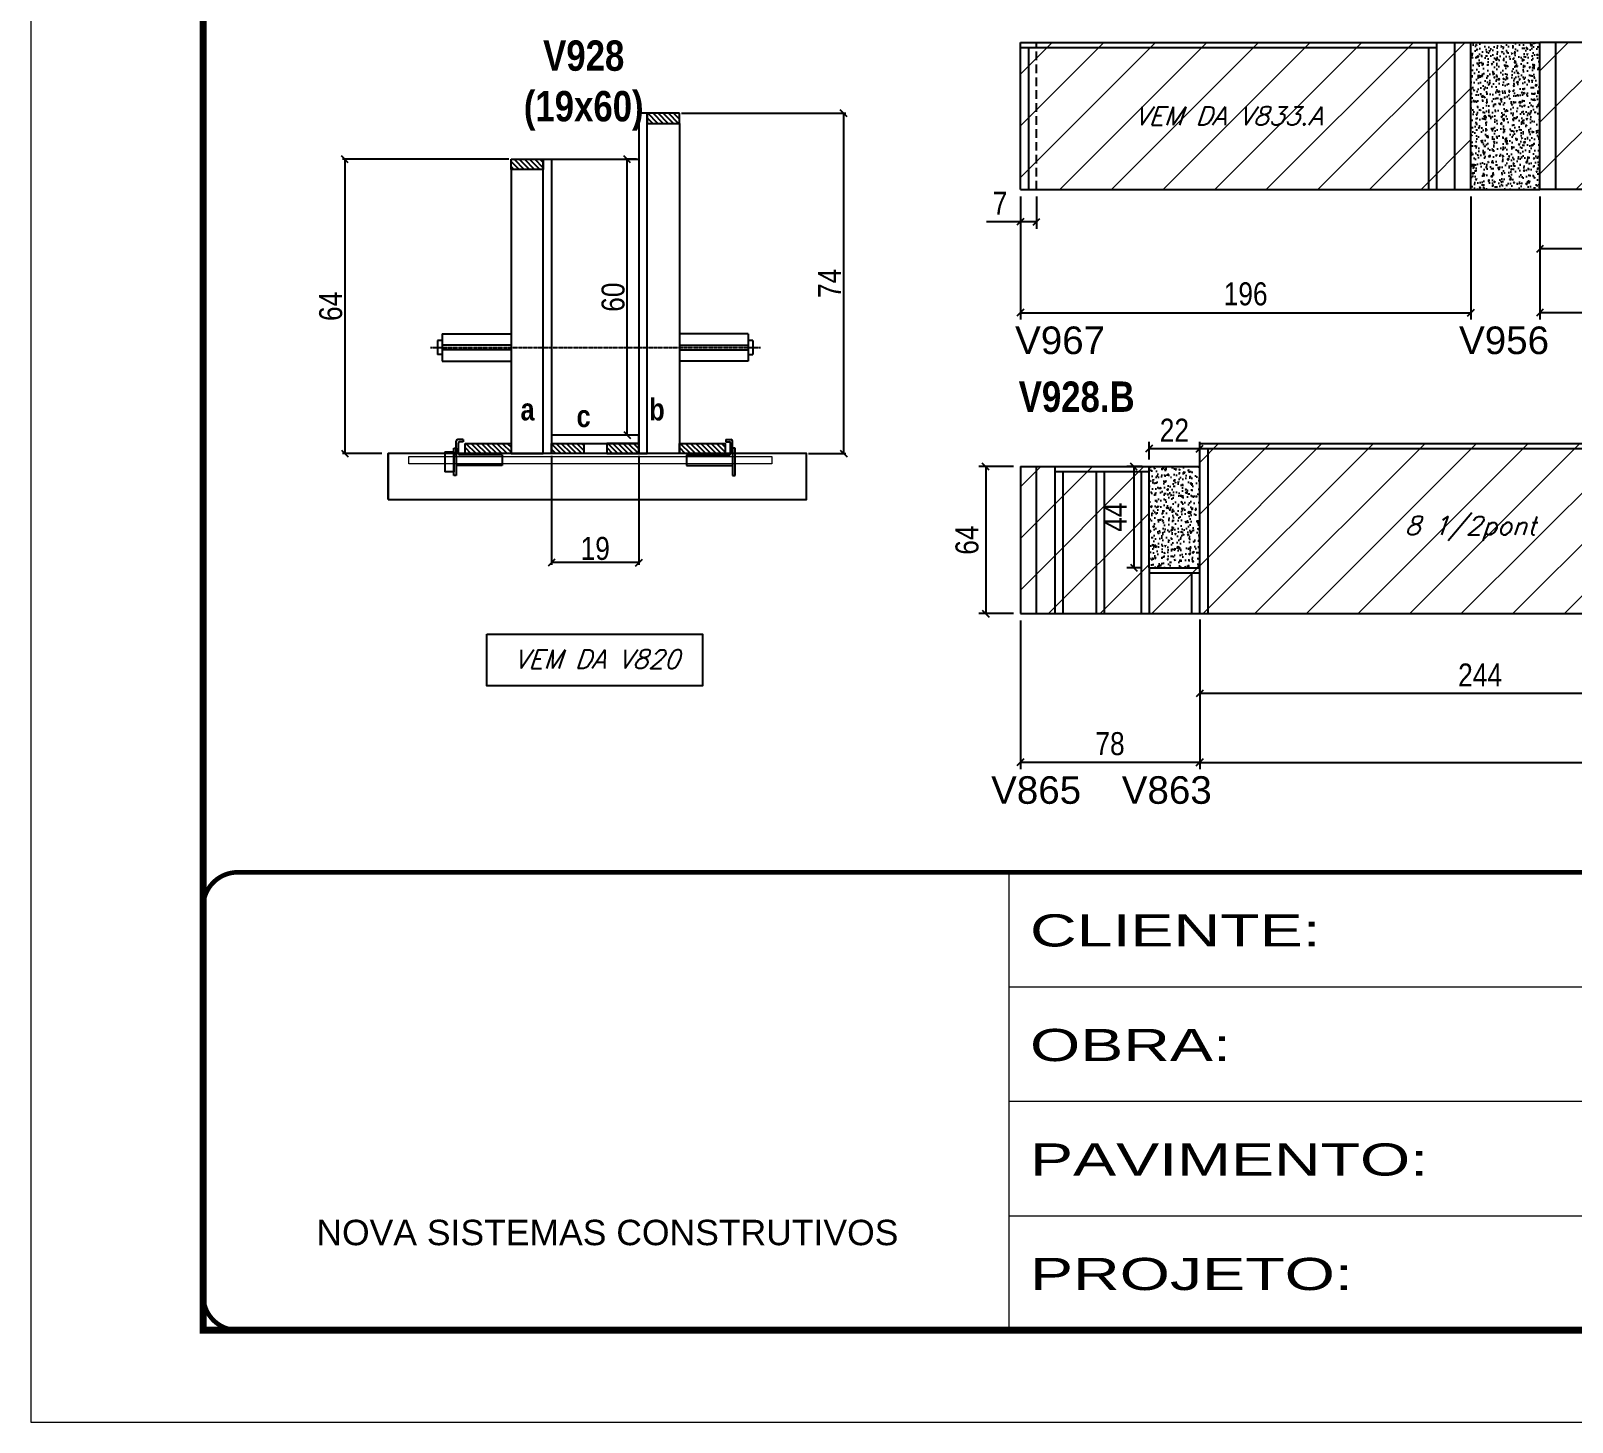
# Model space of a CAD drawing. Extents: x 3309 to 9563, y -2522 to 14608.
# Drawn here: x 6493 to 7163, y 8964 to 9569 of the extents above; entities that cross this region are included whole.
import ezdxf

# ---------------------------------------------------------------- set-up
doc = ezdxf.new("R2010")
doc.units = 0
for name, pattern in [('CONTINUO', [0]), ('DASHED', [0.75, 0.5, -0.25]), ('HIDDEN', [0.375, 0.25, -0.125])]:
    doc.linetypes.add(name, pattern=pattern)
for name, color, linetype in [('5', 5, 'Continuous'), ('barrote', 251, 'Continuous'), ('COTA', 241, 'Continuous'), ('detalhes', 4, 'Continuous'), ('NOMENCLATURA', 7, 'Continuous'), ('Painéis', 200, 'Continuous'), ('presilha', 1, 'Continuous'), ('SARR_2.2x10', 60, 'Continuous'), ('SARR_2.2x7', 40, 'Continuous'), ('SARR_3.5x7', 81, 'Continuous'), ('TENSOR', 3, 'Continuous'), ('texto', 7, 'Continuous')]:
    doc.layers.add(name, color=color, linetype=linetype)
for name, color, linetype, lineweight in [('CONCRETO', 251, 'Continuous', 25), ('Folhas', 255, 'Continuous', 9), ('Hachura', 251, 'Continuous', 9), ('SARRAFO DE PRESSAO', 251, 'DASHED', 9), ('SCO-___-LAJ', 2, 'Continuous', 0)]:
    doc.layers.add(name, color=color, linetype=linetype, lineweight=lineweight)
doc.styles.add('ARIAL', font='arial.ttf')
doc.styles.add('COTA TECNICA', font='techl___.ttf', dxfattribs={"height": 10})
doc.styles.add('COTA TECNICA 2X', font='techl___.ttf', dxfattribs={"height": 10})
doc.styles.add('Romans', font='romans.shx')
doc.styles.get("Standard").update_dxf_attribs({"font": 'arial.ttf'})
doc.styles.add('TECNICA', font='techb___.ttf', dxfattribs={"height": 10})
doc.styles.add('Tecnologia', font='')
doc.styles.get('Tecnologia').set_extended_font_data('Forgotten Futurist')
doc.dimstyles.new('PAINEL', dxfattribs={"dimtxt": 10, "dimasz": 3, "dimexe": 3, "dimexo": 3, "dimgap": 3, "dimtad": 1, "dimdec": 1, "dimzin": 12, "dimdsep": 46, "dimtxsty": 'COTA TECNICA', "dimblk1": 'OBLIQUE', "dimblk2": 'OBLIQUE', "dimsah": 1, "dimcen": 0.9, "dimclrd": 4, "dimclre": 4, "dimclrt": 240, "dimadec": 1, "dimazin": 3, "dimtfac": 1, "dimtdec": 1, "dimtmove": 0, "dimatfit": 3, "dimfxl": 1, "dimtolj": 1, "dimtzin": 12, "dimarcsym": 0})
doc.dimstyles.new('SECAO', dxfattribs={"dimscale": 0.333333, "dimtxt": 5, "dimasz": 9, "dimexe": 3, "dimexo": 3, "dimgap": 3, "dimtad": 1, "dimdec": 1, "dimlfac": 0.5, "dimzin": 12, "dimdsep": 46, "dimtxsty": 'COTA TECNICA 2X', "dimblk1": 'OBLIQUE', "dimblk2": 'OBLIQUE', "dimsah": 1, "dimcen": 0.9, "dimclrd": 4, "dimclre": 4, "dimclrt": 240, "dimadec": 1, "dimazin": 3, "dimtfac": 1, "dimtdec": 1, "dimtmove": 0, "dimatfit": 3, "dimfxl": 1, "dimtolj": 1, "dimtzin": 12, "dimarcsym": 0})
pattern_1 = [(135, (39954.9267, -114127.1395), (-1.122532015, -1.122532015), [])]

# ---------------------------------------------------------------- blocks, each defined once
blk = doc.blocks.new('9999999999')
at = {"color": 30, "linetype": 'CONTINUO'}
for p, q in [((98564.56, 34230.21), (98564.56, 34429.45)), ((98564.56, 34379.64), (99583.98, 34379.64)), ((98564.56, 34329.83), (99487.98, 34329.83)), ((98564.56, 34280.02), (99487.98, 34280.02))]:
    blk.add_line(p, q, dxfattribs=at)
at = {"color": 30, "linetype": 'CONTINUO', "const_width": 2}
blk.add_lwpolyline([(99583.98, 34230.21), (99583.98, 34414.45, 0.414214), (99568.98, 34429.45), (98228.98, 34429.45, 0.414214), (98213.98, 34414.45), (98213.98, 34245.21, 0.414214), (98228.98, 34230.21), (99583.98, 34230.21)], format="xyb", dxfattribs=at)
at = {"layer": 'Folhas'}
blk.add_lwpolyline([(98138.98, 34190.21), (99623.98, 34190.21), (99623.98, 35240.21), (98138.98, 35240.21)], close=True, dxfattribs=at)
at = {"layer": 'Folhas', "color": 30, "const_width": 3}
blk.add_lwpolyline([(98213.98, 34230.21), (99583.98, 34230.21), (99583.98, 35200.21), (98213.98, 35200.21)], close=True, dxfattribs=at)
at = {"color": 7, "linetype": 'Continuous', "ltscale": 5, "style": 'ARIAL'}
blk.add_text('NOVA SISTEMAS CONSTRUTIVOS', height=11.0592, dxfattribs=at).set_placement((98263.19, 34267.21))
at = {"layer": 'Folhas', "color": 7, "style": 'Tecnologia', "width": 1.5}
for s, p in [('CLIENTE:', (98573.65, 34397.17)), ('OBRA:', (98573.65, 34347.31)), ('PAVIMENTO:', (98573.65, 34297.5)), ('PROJETO:', (98573.65, 34247.69))]:
    blk.add_text(s, height=14, dxfattribs=at).set_placement(p)
blk = doc.blocks.new('_Oblique')
at = {"color": 0, "linetype": 'ByBlock', "lineweight": -2}
blk.add_line((-0.5, -0.5), (0.5, 0.5), dxfattribs=at)
blk = doc.blocks.new('*D1837')
at = {"layer": 'COTA', "color": 4, "lineweight": -2, "transparency": 16777216}
for p, q in [((6719.39, 9384.03), (6719.39, 9336.56)), ((6757.39, 9384.03), (6757.39, 9336.56)), ((6757.39, 9337.56), (6719.39, 9337.56))]:
    blk.add_line(p, q, dxfattribs=at)
at = {"layer": 'Defpoints', "color": 0, "transparency": 16777216}
for p in [(6719.39, 9385.03), (6757.39, 9385.03), (6719.39, 9337.56)]:
    blk.add_point(p, dxfattribs=at)
at = {"layer": 'COTA', "color": 4, "lineweight": -2, "transparency": 16777216, "xscale": 3, "yscale": 3, "zscale": 3, "rotation": 180}
blk.add_blockref('_Oblique', (6719.39, 9337.56), dxfattribs=at)
at = {"layer": 'COTA', "color": 4, "lineweight": -2, "transparency": 16777216, "xscale": 3, "yscale": 3, "zscale": 3}
blk.add_blockref('_Oblique', (6757.39, 9337.56), dxfattribs=at)
at = {"layer": 'COTA', "color": 240, "transparency": 16777216, "insert": (6738.39, 9343.65), "char_height": 10, "attachment_point": 5, "style": 'COTA TECNICA 2X'}
blk.add_mtext('\\A1;19', dxfattribs=at)
blk = doc.blocks.new('PRESILHA METÁLICA 1')
at = {"layer": 'presilha'}
for p, q in [((12, 21), (8.6, 21)), ((12, 21), (12, 19.5)), ((0, 13), (6, 13)), ((0, 13), (0, 0)), ((6, 15.5), (7.5, 15.5)), ((6, -2.5), (6, 15.5)), ((6, 13), (6, 0)), ((7.5, 10.6), (7.5, 19.9)), ((7.5, 15.5), (7.5, -2.5)), ((9, 11.6), (9, 18.9)), ((12, 19.5), (9.6, 19.5)), ((37.5, 11), (9.6, 11)), ((37.5, 11), (37.5, 4.1)), ((6, 0), (0, 0)), ((37.5, 4.1), (7.5, 4.1)), ((7.5, -2.5), (6, -2.5))]:
    blk.add_line(p, q, dxfattribs=at)
for centre, radius, start, end in [((8.6, 19.9), 1.14, 90, 180), ((9.6, 18.9), 0.57, 90, 180), ((9.6, 11.6), 0.57, 180, 270)]:
    blk.add_arc(centre, radius, start, end, dxfattribs=at)
blk = doc.blocks.new('PRESILHA METÁLICA 2')
at = {"layer": 'presilha'}
for p, q in [((-5.2, 23.5), (-5.2, 22)), ((-5.2, 23.5), (-1.9, 23.5)), ((-5.2, 22), (-2.8, 22)), ((-2.2, 14.1), (-2.2, 21.4)), ((-0.8, 14.6), (-0.8, 22.4)), ((-30.8, 13.5), (-30.8, 6.6)), ((-30.8, 13.5), (-2.8, 13.5)), ((0.8, 18), (-0.8, 18)), ((-0.8, 18), (-0.8, 0)), ((0.8, 0), (0.8, 18)), ((-30.8, 6.6), (-0.8, 6.6)), ((-0.8, 0), (0.8, 0))]:
    blk.add_line(p, q, dxfattribs=at)
for centre, radius, start, end in [((-2.8, 21.4), 0.57, 0, 90), ((-1.9, 22.4), 1.14, 0, 90), ((-2.8, 14.1), 0.57, 270, 0)]:
    blk.add_arc(centre, radius, start, end, dxfattribs=at)
blk = doc.blocks.new('*D1838')
at = {"layer": 'COTA', "color": 4, "lineweight": -2, "transparency": 16777216}
for p, q in [((6775.99, 9533.03), (6847.44, 9533.03)), ((6846.44, 9533.03), (6846.44, 9385.03)), ((6831.2, 9385.03), (6847.44, 9385.03))]:
    blk.add_line(p, q, dxfattribs=at)
at = {"layer": 'Defpoints', "color": 0, "transparency": 16777216}
for p in [(6774.99, 9533.03), (6830.2, 9385.03), (6846.44, 9385.03)]:
    blk.add_point(p, dxfattribs=at)
at = {"layer": 'COTA', "color": 4, "lineweight": -2, "transparency": 16777216, "xscale": 3, "yscale": 3, "zscale": 3}
for p, rotation in [((6846.44, 9533.03), 90), ((6846.44, 9385.03), 270)]:
    blk.add_blockref('_Oblique', p, dxfattribs=dict(at, rotation=rotation))
at = {"layer": 'COTA', "color": 240, "transparency": 16777216, "insert": (6840.36, 9459.03), "char_height": 10, "attachment_point": 5, "rotation": 90, "style": 'COTA TECNICA 2X'}
blk.add_mtext('\\A1;74', dxfattribs=at)
blk = doc.blocks.new('*D1839')
at = {"layer": 'COTA', "color": 4, "lineweight": -2, "transparency": 16777216}
for p, q in [((6700.79, 9513.03), (6628.47, 9513.03)), ((6629.47, 9513.03), (6629.47, 9385.03)), ((6645.57, 9385.03), (6628.47, 9385.03))]:
    blk.add_line(p, q, dxfattribs=at)
at = {"layer": 'Defpoints', "color": 0, "transparency": 16777216}
for p in [(6701.79, 9513.03), (6629.47, 9385.03), (6646.57, 9385.03)]:
    blk.add_point(p, dxfattribs=at)
at = {"layer": 'COTA', "color": 4, "lineweight": -2, "transparency": 16777216, "xscale": 3, "yscale": 3, "zscale": 3}
for p, rotation in [((6629.47, 9513.03), 90), ((6629.47, 9385.03), 270)]:
    blk.add_blockref('_Oblique', p, dxfattribs=dict(at, rotation=rotation))
at = {"layer": 'COTA', "color": 240, "transparency": 16777216, "insert": (6623.37, 9449.03), "char_height": 10, "attachment_point": 5, "rotation": 90, "style": 'COTA TECNICA 2X'}
blk.add_mtext('\\A1;64', dxfattribs=at)
blk = doc.blocks.new('*D1840')
at = {"layer": 'COTA', "color": 4, "lineweight": -2, "transparency": 16777216}
for p, q in [((6756.39, 9513.03), (6751.31, 9513.03)), ((6752.31, 9393.03), (6752.31, 9513.03)), ((6756.39, 9393.03), (6751.31, 9393.03))]:
    blk.add_line(p, q, dxfattribs=at)
at = {"layer": 'Defpoints', "color": 0, "transparency": 16777216}
for p in [(6752.31, 9513.03), (6757.39, 9513.03), (6757.39, 9393.03)]:
    blk.add_point(p, dxfattribs=at)
at = {"layer": 'COTA', "color": 4, "lineweight": -2, "transparency": 16777216, "xscale": 3, "yscale": 3, "zscale": 3}
for p, rotation in [((6752.31, 9513.03), 90), ((6752.31, 9393.03), 270)]:
    blk.add_blockref('_Oblique', p, dxfattribs=dict(at, rotation=rotation))
at = {"layer": 'COTA', "color": 240, "transparency": 16777216, "insert": (6746.21, 9453.03), "char_height": 10, "attachment_point": 5, "rotation": 90, "style": 'COTA TECNICA 2X'}
blk.add_mtext('\\A1;60', dxfattribs=at)
blk = doc.blocks.new('*D1841')
at = {"layer": 'COTA', "color": 4, "linetype": 'ByBlock', "lineweight": -2, "transparency": 16777216}
for p, q in [((6923.34, 9496.9), (6923.34, 9443.28)), ((7119.34, 9496.9), (7119.34, 9443.28)), ((6923.34, 9446.28), (7119.34, 9446.28))]:
    blk.add_line(p, q, dxfattribs=at)
at = {"layer": 'Defpoints', "color": 0, "linetype": 'ByBlock', "transparency": 16777216}
for p in [(6923.34, 9499.9), (7119.34, 9499.9), (7119.34, 9446.28)]:
    blk.add_point(p, dxfattribs=at)
at = {"layer": 'COTA', "color": 4, "linetype": 'ByBlock', "lineweight": -2, "transparency": 16777216, "xscale": 3, "yscale": 3, "zscale": 3, "rotation": 180}
blk.add_blockref('_Oblique', (6923.34, 9446.28), dxfattribs=at)
at = {"layer": 'COTA', "color": 4, "linetype": 'ByBlock', "lineweight": -2, "transparency": 16777216, "xscale": 3, "yscale": 3, "zscale": 3}
blk.add_blockref('_Oblique', (7119.34, 9446.28), dxfattribs=at)
at = {"layer": 'COTA', "color": 240, "linetype": 'ByBlock', "transparency": 16777216, "insert": (7021.34, 9454.41), "char_height": 10, "attachment_point": 5, "style": 'COTA TECNICA'}
blk.add_mtext('\\A1;196', dxfattribs=at)
blk = doc.blocks.new('*D1842')
at = {"layer": 'COTA', "color": 4, "linetype": 'ByBlock', "lineweight": -2, "transparency": 16777216}
for p, q in [((7149.34, 9496.9), (7149.34, 9470.99)), ((7393.34, 9496.9), (7393.34, 9470.99)), ((7393.34, 9473.99), (7149.34, 9473.99))]:
    blk.add_line(p, q, dxfattribs=at)
at = {"layer": 'Defpoints', "color": 0, "linetype": 'ByBlock', "transparency": 16777216}
for p in [(7149.34, 9499.9), (7393.34, 9499.9), (7149.34, 9473.99)]:
    blk.add_point(p, dxfattribs=at)
at = {"layer": 'COTA', "color": 4, "linetype": 'ByBlock', "lineweight": -2, "transparency": 16777216, "xscale": 3, "yscale": 3, "zscale": 3, "rotation": 180}
blk.add_blockref('_Oblique', (7149.34, 9473.99), dxfattribs=at)
at = {"layer": 'COTA', "color": 4, "linetype": 'ByBlock', "lineweight": -2, "transparency": 16777216, "xscale": 3, "yscale": 3, "zscale": 3}
blk.add_blockref('_Oblique', (7393.34, 9473.99), dxfattribs=at)
at = {"layer": 'COTA', "color": 240, "linetype": 'ByBlock', "transparency": 16777216, "insert": (7271.34, 9482.06), "char_height": 10, "attachment_point": 5, "style": 'COTA TECNICA'}
blk.add_mtext('\\A1;244', dxfattribs=at)
blk = doc.blocks.new('*D1844')
at = {"layer": 'COTA', "color": 4, "linetype": 'ByBlock', "lineweight": -2, "transparency": 16777216}
for p, q in [((7149.34, 9496.9), (7149.34, 9443.28)), ((7799.84, 9496.9), (7799.84, 9443.28)), ((7799.84, 9446.28), (7149.34, 9446.28))]:
    blk.add_line(p, q, dxfattribs=at)
at = {"layer": 'Defpoints', "color": 0, "linetype": 'ByBlock', "transparency": 16777216}
for p in [(7149.34, 9499.9), (7799.84, 9499.9), (7149.34, 9446.28)]:
    blk.add_point(p, dxfattribs=at)
at = {"layer": 'COTA', "color": 4, "linetype": 'ByBlock', "lineweight": -2, "transparency": 16777216, "xscale": 3, "yscale": 3, "zscale": 3, "rotation": 180}
blk.add_blockref('_Oblique', (7149.34, 9446.28), dxfattribs=at)
at = {"layer": 'COTA', "color": 4, "linetype": 'ByBlock', "lineweight": -2, "transparency": 16777216, "xscale": 3, "yscale": 3, "zscale": 3}
blk.add_blockref('_Oblique', (7799.84, 9446.28), dxfattribs=at)
at = {"layer": 'COTA', "color": 240, "linetype": 'ByBlock', "transparency": 16777216, "insert": (7474.59, 9454.39), "char_height": 10, "attachment_point": 5, "style": 'COTA TECNICA'}
blk.add_mtext('\\A1;650.5', dxfattribs=at)
blk = doc.blocks.new('*D1846')
at = {"layer": 'COTA', "color": 4, "lineweight": -2, "transparency": 16777216}
for p, q in [((6923.34, 9496.9), (6923.34, 9482.79)), ((6930.34, 9496.9), (6930.34, 9482.79)), ((6923.34, 9485.79), (6908.61, 9485.79)), ((6930.34, 9485.79), (6923.34, 9485.79))]:
    blk.add_line(p, q, dxfattribs=at)
at = {"layer": 'Defpoints', "color": 0, "transparency": 16777216}
for p in [(6923.34, 9499.9), (6930.34, 9499.9), (6923.34, 9485.79)]:
    blk.add_point(p, dxfattribs=at)
at = {"layer": 'COTA', "color": 4, "lineweight": -2, "transparency": 16777216, "xscale": 3, "yscale": 3, "zscale": 3, "rotation": 180}
blk.add_blockref('_Oblique', (6923.34, 9485.79), dxfattribs=at)
at = {"layer": 'COTA', "color": 4, "lineweight": -2, "transparency": 16777216, "xscale": 3, "yscale": 3, "zscale": 3}
blk.add_blockref('_Oblique', (6930.34, 9485.79), dxfattribs=at)
at = {"layer": 'COTA', "color": 240, "transparency": 16777216, "insert": (6914.47, 9493.86), "char_height": 10, "attachment_point": 5, "style": 'COTA TECNICA'}
blk.add_mtext('\\A1;7', dxfattribs=at)
blk = doc.blocks.new('*D1854')
at = {"layer": 'COTA', "color": 4, "lineweight": -2, "transparency": 16777216}
for p, q in [((7001.34, 9312.33), (7001.34, 9277.58)), ((7245.34, 9312.33), (7245.34, 9277.58)), ((7245.34, 9280.58), (7001.34, 9280.58))]:
    blk.add_line(p, q, dxfattribs=at)
at = {"layer": 'Defpoints', "color": 0, "transparency": 16777216}
for p in [(7001.34, 9315.33), (7245.34, 9315.33), (7001.34, 9280.58)]:
    blk.add_point(p, dxfattribs=at)
at = {"layer": 'COTA', "color": 4, "lineweight": -2, "transparency": 16777216, "xscale": 3, "yscale": 3, "zscale": 3, "rotation": 180}
blk.add_blockref('_Oblique', (7001.34, 9280.58), dxfattribs=at)
at = {"layer": 'COTA', "color": 4, "lineweight": -2, "transparency": 16777216, "xscale": 3, "yscale": 3, "zscale": 3}
blk.add_blockref('_Oblique', (7245.34, 9280.58), dxfattribs=at)
at = {"layer": 'COTA', "color": 240, "transparency": 16777216, "insert": (7123.34, 9288.65), "char_height": 10, "attachment_point": 5, "style": 'COTA TECNICA'}
blk.add_mtext('\\A1;244', dxfattribs=at)
blk = doc.blocks.new('*D1848')
at = {"layer": 'COTA', "color": 4, "lineweight": -2, "transparency": 16777216}
for p, q in [((6923.34, 9312.33), (6923.34, 9247.61)), ((7001.34, 9312.33), (7001.34, 9247.61)), ((7001.34, 9250.61), (6923.34, 9250.61))]:
    blk.add_line(p, q, dxfattribs=at)
at = {"layer": 'Defpoints', "color": 0, "transparency": 16777216}
for p in [(6923.34, 9315.33), (7001.34, 9315.33), (6923.34, 9250.61)]:
    blk.add_point(p, dxfattribs=at)
at = {"layer": 'COTA', "color": 4, "lineweight": -2, "transparency": 16777216, "xscale": 3, "yscale": 3, "zscale": 3, "rotation": 180}
blk.add_blockref('_Oblique', (6923.34, 9250.61), dxfattribs=at)
at = {"layer": 'COTA', "color": 4, "lineweight": -2, "transparency": 16777216, "xscale": 3, "yscale": 3, "zscale": 3}
blk.add_blockref('_Oblique', (7001.34, 9250.61), dxfattribs=at)
at = {"layer": 'COTA', "color": 240, "transparency": 16777216, "insert": (6962.34, 9258.71), "char_height": 10, "attachment_point": 5, "style": 'COTA TECNICA'}
blk.add_mtext('\\A1;78', dxfattribs=at)
blk = doc.blocks.new('*D1851')
at = {"layer": 'COTA', "color": 4, "lineweight": -2, "transparency": 16777216}
for p, q in [((6979.34, 9382.33), (6979.34, 9390.16)), ((7001.34, 9382.33), (7001.34, 9390.16)), ((6979.34, 9387.16), (7001.34, 9387.16))]:
    blk.add_line(p, q, dxfattribs=at)
at = {"layer": 'Defpoints', "color": 0, "transparency": 16777216}
for p in [(7001.34, 9387.16), (6979.34, 9379.33), (7001.34, 9379.33)]:
    blk.add_point(p, dxfattribs=at)
at = {"layer": 'COTA', "color": 4, "lineweight": -2, "transparency": 16777216, "xscale": 3, "yscale": 3, "zscale": 3, "rotation": 180}
blk.add_blockref('_Oblique', (6979.34, 9387.16), dxfattribs=at)
at = {"layer": 'COTA', "color": 4, "lineweight": -2, "transparency": 16777216, "xscale": 3, "yscale": 3, "zscale": 3}
blk.add_blockref('_Oblique', (7001.34, 9387.16), dxfattribs=at)
at = {"layer": 'COTA', "color": 240, "transparency": 16777216, "insert": (6990.34, 9395.16), "char_height": 10, "attachment_point": 5, "style": 'COTA TECNICA'}
blk.add_mtext('\\A1;22', dxfattribs=at)
blk = doc.blocks.new('*D1852')
at = {"layer": 'COTA', "color": 4, "lineweight": -2, "transparency": 16777216}
for p, q in [((6976.34, 9379.33), (6969.7, 9379.33)), ((6972.7, 9379.33), (6972.7, 9335.33)), ((6976.34, 9335.33), (6969.7, 9335.33))]:
    blk.add_line(p, q, dxfattribs=at)
at = {"layer": 'Defpoints', "color": 0, "transparency": 16777216}
for p in [(6979.34, 9379.33), (6972.7, 9335.33), (6979.34, 9335.33)]:
    blk.add_point(p, dxfattribs=at)
at = {"layer": 'COTA', "color": 4, "lineweight": -2, "transparency": 16777216, "xscale": 3, "yscale": 3, "zscale": 3}
for p, rotation in [((6972.7, 9379.33), 90), ((6972.7, 9335.33), 270)]:
    blk.add_blockref('_Oblique', p, dxfattribs=dict(at, rotation=rotation))
at = {"layer": 'COTA', "color": 240, "transparency": 16777216, "insert": (6964.63, 9357.33), "char_height": 10, "attachment_point": 5, "rotation": 90, "style": 'COTA TECNICA'}
blk.add_mtext('\\A1;44', dxfattribs=at)
blk = doc.blocks.new('*D1853')
at = {"layer": 'COTA', "color": 4, "lineweight": -2, "transparency": 16777216}
for p, q in [((7001.34, 9312.75), (7001.34, 9247.61)), ((7623.84, 9312.33), (7623.84, 9247.61)), ((7001.34, 9250.61), (7623.84, 9250.61))]:
    blk.add_line(p, q, dxfattribs=at)
at = {"layer": 'Defpoints', "color": 0, "transparency": 16777216}
for p in [(7001.34, 9315.75), (7623.84, 9315.33), (7623.84, 9250.61)]:
    blk.add_point(p, dxfattribs=at)
at = {"layer": 'COTA', "color": 4, "lineweight": -2, "transparency": 16777216, "xscale": 3, "yscale": 3, "zscale": 3, "rotation": 180}
blk.add_blockref('_Oblique', (7001.34, 9250.61), dxfattribs=at)
at = {"layer": 'COTA', "color": 4, "lineweight": -2, "transparency": 16777216, "xscale": 3, "yscale": 3, "zscale": 3}
blk.add_blockref('_Oblique', (7623.84, 9250.61), dxfattribs=at)
at = {"layer": 'COTA', "color": 240, "transparency": 16777216, "insert": (7312.59, 9258.72), "char_height": 10, "attachment_point": 5, "style": 'COTA TECNICA'}
blk.add_mtext('\\A1;622.5', dxfattribs=at)
blk = doc.blocks.new('*D2600')
at = {"layer": 'COTA', "color": 4, "lineweight": -2, "transparency": 16777216}
for p, q in [((6920.34, 9379.33), (6905.28, 9379.33)), ((6908.28, 9379.33), (6908.28, 9315.33)), ((6920.34, 9315.33), (6905.28, 9315.33))]:
    blk.add_line(p, q, dxfattribs=at)
at = {"layer": 'Defpoints', "color": 0, "transparency": 16777216}
for p in [(6923.34, 9379.33), (6908.28, 9315.33), (6923.34, 9315.33)]:
    blk.add_point(p, dxfattribs=at)
at = {"layer": 'COTA', "color": 4, "lineweight": -2, "transparency": 16777216, "xscale": 3, "yscale": 3, "zscale": 3}
for p, rotation in [((6908.28, 9379.33), 90), ((6908.28, 9315.33), 270)]:
    blk.add_blockref('_Oblique', p, dxfattribs=dict(at, rotation=rotation))
at = {"layer": 'COTA', "color": 240, "transparency": 16777216, "insert": (6900.17, 9347.33), "char_height": 10, "attachment_point": 5, "rotation": 90, "style": 'COTA TECNICA'}
blk.add_mtext('\\A1;64', dxfattribs=at)

msp = doc.modelspace()

# ---------------------------------------------------------------- hatches: boundary and pattern name
at = {"layer": 'COTA'}
h = msp.add_hatch(dxfattribs=at)
h.set_pattern_fill('AR-CONC', color=256, scale=0.03)
h.set_pattern_definition([(50, (-1585, -375.2508), (5.46554, -0.4781726), [0.5715, -6.2865]), (355, (-1585, -375.251), (-1.0573026, 5.7317054), [0.4572, -5.0292175]), (100.451445, (-1584.5445, -375.2906), (4.4082374, 5.2535326), [0.4857003, -5.3427073]), (46.1842, (-1585, -373.727), (8.1323712, -1.26127), [0.85725, -9.42975]), (96.63556, (-1584.322, -373.832), (7.122124, 7.4227837), [0.7285507, -8.014068]), (351.18415, (-1585, -373.727), (7.122124, 7.422784), [0.685799, -7.543792]), (21, (-1584.238, -374.1078), (4.5484317, -3.067956), [0.5715, -6.2865]), (326, (-1584.238, -374.108), (1.8540609, 5.525639), [0.4572, -5.0292]), (71.451445, (-1583.859, -374.3634), (6.4024926, 2.457683), [0.4857003, -5.3426981]), (37.5, (-1585, -375.2508), (0.0926581, 2.53665117), [0, -4.96824, 0, -5.1054, 0, -5.04825]), (7.5, (-1585, -375.2508), (2.0045899, 3.00541724), [0, -2.91084, 0, -4.85394, 0, -1.92405]), (327.5, (-1586.6993, -375.2508), (4.06771786, -0.17186232), [0, -1.905, 0, -5.9436, 0, -7.8867]), (317.5, (-1587.4613, -375.2508), (4.4438754, 0.7627947), [0, -2.4765, 0, -3.94716, 0, -5.6007])])
h.paths.add_polyline_path([(7149.34, 9563.9), (7119.34, 9563.9), (7119.34, 9499.9), (7149.34, 9499.9)])
h = msp.add_hatch(dxfattribs=at)
h.set_pattern_fill('AR-CONC', color=256, scale=0.03)
h.set_pattern_definition([(50, (3075.7198, -531.4456), (5.46554, -0.4781726), [0.5715, -6.2865]), (355, (3075.72, -531.4456), (-1.0573026, 5.7317054), [0.4572, -5.0292175]), (100.451445, (3076.175, -531.4855), (4.4082374, 5.2535326), [0.4857003, -5.3427073]), (46.1842, (3075.72, -529.9216), (8.1323712, -1.26127), [0.85725, -9.42975]), (96.63556, (3076.3974, -530.027), (7.122124, 7.422784), [0.728551, -8.014068]), (351.18415, (3075.72, -529.922), (7.122124, 7.422784), [0.685799, -7.543792]), (21, (3076.4818, -530.3026), (4.5484317, -3.067956), [0.5715, -6.2865]), (326, (3076.482, -530.3026), (1.8540609, 5.525639), [0.4572, -5.0292]), (71.451445, (3076.861, -530.5583), (6.4024926, 2.457683), [0.4857003, -5.342698]), (37.5, (3075.7198, -531.4456), (0.0926581, 2.53665117), [0, -4.96824, 0, -5.1054, 0, -5.04825]), (7.5, (3075.7198, -531.4456), (2.0045899, 3.00541724), [0, -2.91084, 0, -4.85394, 0, -1.92405]), (327.5, (3074.0205, -531.4456), (4.06771786, -0.17186232), [0, -1.905, 0, -5.9436, 0, -7.8867]), (317.5, (3073.2585, -531.4456), (4.4438754, 0.7627947), [0, -2.4765, 0, -3.94716, 0, -5.6007])])
h.paths.add_polyline_path([(6979.34, 9335.33), (7001.34, 9335.33), (7001.34, 9379.33), (6979.34, 9379.33)])
at = {"layer": 'Hachura', "linetype": 'ByBlock'}
h = msp.add_hatch(dxfattribs=at)
h.set_pattern_fill('ANSI31', color=256, scale=5)
h.paths.add_polyline_path([(7119.34, 9499.9), (7119.34, 9563.9), (6923.34, 9563.9), (6923.34, 9499.9)])
h.paths.add_polyline_path([(7393.34, 9499.9), (7393.34, 9563.9), (7149.34, 9563.9), (7149.34, 9499.9)])
h.paths.add_polyline_path([(7393.34, 9563.9), (7393.34, 9499.9), (7637.34, 9499.9), (7637.34, 9563.9)])
h.paths.add_polyline_path([(7799.84, 9563.9), (7637.34, 9563.9), (7637.34, 9499.9), (7799.84, 9499.9)])
h = msp.add_hatch(dxfattribs=at)
h.set_pattern_fill('ANSI31', color=256, scale=5)
h.paths.add_polyline_path([(7001.34, 9335.33), (6979.34, 9335.33), (6979.34, 9379.33), (6923.34, 9379.33), (6923.34, 9315.33), (7001.34, 9315.33)])
h.paths.add_polyline_path([(7245.34, 9389.33), (7001.34, 9389.33), (7001.34, 9315.33), (7245.34, 9315.33)])
h.paths.add_polyline_path([(7379.84, 9389.33), (7245.34, 9389.33), (7245.34, 9315.33), (7379.84, 9315.33)])
h.paths.add_polyline_path([(7623.84, 9389.33), (7379.84, 9389.33), (7379.84, 9315.33), (7623.84, 9315.33)])
h.paths.add_polyline_path([(7777.84, 9389.33), (7655.84, 9389.33), (7655.84, 9315.33), (7777.84, 9315.33)])
h.paths.add_polyline_path([(7823.34, 9389.33), (7777.84, 9389.33), (7777.84, 9315.33), (7823.34, 9315.33)])
at = {"layer": 'SARR_2.2x10'}
h = msp.add_hatch(dxfattribs=at)
h.set_pattern_fill('ANSI31', color=256, scale=0.5, angle=90)
h.set_pattern_definition([(135, (39875.3267, -114127.1395), (-1.122532015, -1.122532015), [])])
h.paths.add_polyline_path([(6681.79, 9389.43), (6681.79, 9385.03), (6701.79, 9385.03), (6701.79, 9389.43)])
h = msp.add_hatch(dxfattribs=at)
h.set_pattern_fill('ANSI31', color=256, scale=0.5, angle=90)
h.set_pattern_definition([(135, (39968.5267, -114127.1395), (-1.122532015, -1.122532015), [])])
h.paths.add_polyline_path([(6774.99, 9389.43), (6774.99, 9385.03), (6794.99, 9385.03), (6794.99, 9389.43)])
at = {"layer": 'SARR_2.2x7'}
h = msp.add_hatch(dxfattribs=at)
h.set_pattern_fill('ANSI31', color=256, scale=0.5, angle=90)
h.set_pattern_definition([(135, (39889.3267, -113983.5395), (-1.122532015, -1.122532015), [])])
h.paths.add_polyline_path([(6760.99, 9533.03), (6760.99, 9528.63), (6774.99, 9528.63), (6774.99, 9533.03)])
h = msp.add_hatch(dxfattribs=at)
h.set_pattern_fill('ANSI31', color=256, scale=0.5, angle=90)
h.set_pattern_definition([(135, (39869.3267, -114003.5395), (-1.122532015, -1.122532015), [])])
h.paths.add_polyline_path([(6715.79, 9513.03), (6715.79, 9508.63), (6701.79, 9508.63), (6701.79, 9513.03)])
h = msp.add_hatch(dxfattribs=at)
h.set_pattern_fill('ANSI31', color=256, scale=0.5, angle=90)
h.set_pattern_definition(pattern_1)
h.paths.add_polyline_path([(6733.39, 9385.03), (6733.39, 9389.43), (6719.39, 9389.43), (6719.39, 9385.03)])
h = msp.add_hatch(dxfattribs=at)
h.set_pattern_fill('ANSI31', color=256, scale=0.5, angle=90)
h.set_pattern_definition(pattern_1)
h.paths.add_polyline_path([(6743.39, 9389.43), (6743.39, 9385.03), (6757.39, 9385.03), (6757.39, 9389.43)])

# ---------------------------------------------------------------- linework, layer by layer
at = {"ltscale": 3}
for p, q in [((6671.79, 9437.12), (6671.79, 9425.12)), ((6671.79, 9437.12), (6701.79, 9437.12)), ((6804.99, 9437.12), (6774.99, 9437.12)), ((6804.99, 9437.12), (6804.99, 9425.12)), ((6669.79, 9434.12), (6669.79, 9428.12)), ((6671.79, 9434.12), (6669.79, 9434.12)), ((6671.79, 9428.12), (6669.79, 9428.12)), ((6701.79, 9432.12), (6671.79, 9432.12)), ((6701.79, 9430.12), (6671.79, 9430.12)), ((6774.99, 9432.12), (6804.99, 9432.12)), ((6774.99, 9430.12), (6804.99, 9430.12)), ((6806.99, 9434.12), (6804.99, 9434.12)), ((6804.99, 9428.12), (6806.99, 9428.12)), ((6806.99, 9434.12), (6806.99, 9428.12)), ((6671.79, 9425.12), (6701.79, 9425.12)), ((6804.99, 9425.12), (6774.99, 9425.12))]:
    msp.add_line(p, q, dxfattribs=at)
at = {"layer": 'barrote'}
msp.add_lwpolyline([(6648.33, 9365.03), (6830.25, 9365.03), (6830.25, 9385.03), (6648.33, 9385.03)], close=True, dxfattribs=at)
at = {"layer": 'CONCRETO', "linetype": 'Continuous'}
msp.add_line((6719.39, 9513.03), (6757.39, 9513.03), dxfattribs=at)
at = {"layer": 'COTA'}
for p, q in [((7119.34, 9563.9), (7149.34, 9563.9)), ((7119.34, 9499.9), (7149.34, 9499.9)), ((6979.34, 9379.33), (7001.34, 9379.33)), ((6979.34, 9335.33), (6979.34, 9315.33))]:
    msp.add_line(p, q, dxfattribs=at)
msp.add_lwpolyline([(6691.28, 9306.44), (6785.02, 9306.44), (6785.02, 9284), (6691.28, 9284)], close=True, dxfattribs=at)
at = {"layer": 'detalhes', "color": 250}
msp.add_line((6648.33, 9365.03), (6648.33, 9385.03), dxfattribs=at)
at = {"layer": 'Painéis', "linetype": 'ByBlock'}
for p, q in [((6923.34, 9563.9), (7119.34, 9563.9)), ((6923.34, 9499.9), (6923.34, 9563.9)), ((7119.34, 9499.9), (7119.34, 9563.9)), ((7799.84, 9563.9), (7149.34, 9563.9)), ((7149.34, 9499.9), (7149.34, 9563.9)), ((6923.34, 9499.9), (7119.34, 9499.9)), ((7799.84, 9499.9), (7149.34, 9499.9)), ((7001.34, 9389.33), (7623.84, 9389.33)), ((7001.34, 9315.33), (7001.34, 9389.33)), ((6923.34, 9379.33), (6979.34, 9379.33)), ((6923.34, 9379.33), (6923.34, 9315.33)), ((6979.34, 9335.33), (6979.34, 9379.33)), ((6979.34, 9335.33), (7001.34, 9335.33)), ((6923.34, 9315.33), (7623.84, 9315.33))]:
    msp.add_line(p, q, dxfattribs=at)
at = {"layer": 'Painéis', "linetype": 'Continuous'}
for points in [[(6760.99, 9385.03), (6760.99, 9533.03), (6757.39, 9533.03), (6757.39, 9385.03)], [(6715.79, 9385.03), (6715.79, 9513.03), (6719.39, 9513.03), (6719.39, 9385.03)], [(6757.39, 9393.03), (6719.39, 9393.03), (6719.39, 9389.43), (6757.39, 9389.43)]]:
    msp.add_lwpolyline(points, close=True, dxfattribs=at)
at = {"layer": 'SARR_2.2x10'}
for points in [[(6681.79, 9389.43), (6701.79, 9389.43), (6701.79, 9385.03), (6681.79, 9385.03)], [(6774.99, 9389.43), (6794.99, 9389.43), (6794.99, 9385.03), (6774.99, 9385.03)]]:
    msp.add_lwpolyline(points, close=True, dxfattribs=at)
at = {"layer": 'SARR_2.2x7', "linetype": 'Continuous'}
for p, q in [((6923.34, 9561.7), (7104.34, 9561.7)), ((7112.34, 9499.9), (7112.34, 9563.9)), ((7156.34, 9499.9), (7156.34, 9563.9)), ((7001.34, 9387.13), (7245.34, 9387.13)), ((6930.34, 9315.33), (6930.34, 9379.33)), ((6938.34, 9377.13), (6979.34, 9377.13)), ((6979.34, 9333.13), (7001.34, 9333.13))]:
    msp.add_line(p, q, dxfattribs=at)
at = {"layer": 'SARR_2.2x7', "linetype": 'HIDDEN', "ltscale": 15}
msp.add_line((6930.34, 9499.9), (6930.34, 9563.9), dxfattribs=at)
at = {"layer": 'SARR_2.2x7', "elevation": 0}
for points in [[(6774.99, 9533.03), (6760.99, 9533.03), (6760.99, 9528.63), (6774.99, 9528.63)], [(6701.79, 9513.03), (6715.79, 9513.03), (6715.79, 9508.63), (6701.79, 9508.63)]]:
    msp.add_lwpolyline(points, close=True, dxfattribs=at)
at = {"layer": 'SARR_2.2x7'}
for points in [[(6719.39, 9389.43), (6733.39, 9389.43), (6733.39, 9385.03), (6719.39, 9385.03)], [(6757.39, 9389.43), (6743.39, 9389.43), (6743.39, 9385.03), (6757.39, 9385.03)]]:
    msp.add_lwpolyline(points, close=True, dxfattribs=at)
at = {"layer": 'SARR_3.5x7'}
for p, q in [((6926.84, 9561.7), (6926.84, 9499.9)), ((7100.84, 9561.7), (7100.84, 9499.9)), ((7104.34, 9563.9), (7104.34, 9499.9)), ((7004.84, 9387.13), (7004.84, 9315.33)), ((6938.34, 9379.33), (6938.34, 9315.33)), ((6941.84, 9377.13), (6941.84, 9315.33)), ((6956.25, 9377.13), (6956.25, 9315.33)), ((6959.75, 9377.13), (6959.75, 9315.33)), ((6975.84, 9377.13), (6975.84, 9315.33)), ((6997.84, 9333.13), (6997.84, 9315.33))]:
    msp.add_line(p, q, dxfattribs=at)
for points in [[(6760.99, 9528.63), (6774.99, 9528.63), (6774.99, 9385.03), (6760.99, 9385.03)], [(6715.79, 9508.63), (6701.79, 9508.63), (6701.79, 9385.03), (6715.79, 9385.03)]]:
    msp.add_lwpolyline(points, close=True, dxfattribs=at)
at = {"layer": 'SCO-___-LAJ', "color": 1}
msp.add_lwpolyline([(6657.34, 9383.7), (6815.17, 9383.7), (6815.17, 9380.5), (6657.34, 9380.5)], close=True, dxfattribs=at)
at = {"layer": 'TENSOR', "linetype": 'HIDDEN', "ltscale": 0.5}
msp.add_line((6666.79, 9431.12), (6810.29, 9431.12), dxfattribs=at)

# ---------------------------------------------------------------- block references
at = {"layer": 'presilha', "xscale": 0.6666666666666666, "yscale": 0.6666666666666666, "zscale": 0.6666666666666666}
for name, p in [('PRESILHA METÁLICA 1', (6672.92, 9377.06)), ('PRESILHA METÁLICA 2', (6798.67, 9375.4))]:
    msp.add_blockref(name, p, dxfattribs=at)
at = {"layer": 'SARRAFO DE PRESSAO', "color": 6, "linetype": 'ByBlock'}
msp.add_blockref('9999999999', (-91646.11, -25226.65), dxfattribs=at)

# ---------------------------------------------------------------- texts
at = {"layer": '5', "linetype": 'Continuous'}
for s, p in [('V967', (6921.04, 9428.27)), ('V956', (7114.17, 9428.27)), ('V865', (6910.62, 9232.6)), ('V863', (6967.45, 9232.6))]:
    msp.add_text(s, height=12, rotation=359.99996, dxfattribs=at).set_placement(p)
at = {"layer": 'detalhes', "style": 'TECNICA'}
for s, p in [('b', (6761.89, 9399.41)), ('a', (6705.91, 9399.42)), ('c', (6730.28, 9396.5))]:
    msp.add_text(s, height=9.6, dxfattribs=at).set_placement(p)
at = {"layer": 'NOMENCLATURA', "style": 'TECNICA'}
msp.add_text('V928.B', height=13.2, dxfattribs=at).set_placement((6922.62, 9403.14))
at = {"layer": 'NOMENCLATURA', "insert": (6733.39, 9564.73), "char_height": 13.2, "attachment_point": 2, "style": 'TECNICA'}
msp.add_mtext_dynamic_manual_height_columns('V928\\P(19x60)', width=300.2766, gutter_width=1, heights=[0], dxfattribs=at)
at = {"layer": 'texto', "color": 2, "char_height": 8, "attachment_point": 5, "style": 'Romans'}
for s, insert in [('{\\Q19;\\C256;VEM DA V833.A}', (7013.84, 9531.9)), ('{\\Q19;\\C256;8 1/2pont}', (7119.07, 9352.33)), ('{\\Q19;\\C256;VEM DA V820}', (6739.07, 9295.53))]:
    msp.add_mtext(s, dxfattribs=dict(at, insert=insert))

# ---------------------------------------------------------------- dimensions: what is measured, and where the dimension line sits
at = {"layer": 'COTA'}
for base, p1, p2, angle, dimstyle, picture, middle in [((6846.44, 9385.03, 0), (6774.99, 9533.03), (6830.2, 9385.03, 0), 90, 'SECAO', '*D1838', (6840.36, 9459.03, 0)), ((6629.47, 9385.03, 0), (6701.79, 9513.03), (6646.57, 9385.03, 0), 90, 'SECAO', '*D1839', (6623.37, 9449.03, 0)), ((6752.31, 9513.03), (6757.39, 9393.03), (6757.39, 9513.03), 90, 'SECAO', '*D1840', (6746.21, 9453.03)), ((7001.34, 9387.16), (6979.34, 9379.33), (7001.34, 9379.33), 180, 'PAINEL', '*D1851', (6990.34, 9395.16)), ((6908.28, 9315.33), (6923.34, 9379.33), (6923.34, 9315.33), 90, 'PAINEL', '*D2600', (6900.17, 9347.33)), ((6972.7, 9335.33), (6979.34, 9379.33), (6979.34, 9335.33), 90, 'PAINEL', '*D1852', (6964.63, 9357.33)), ((6923.34, 9250.61), (7001.34, 9315.33), (6923.34, 9315.33), 180, 'PAINEL', '*D1848', (6962.34, 9258.71)), ((7001.34, 9280.58), (7245.34, 9315.33), (7001.34, 9315.33), 180, 'PAINEL', '*D1854', (7123.34, 9288.65))]:
    dim = msp.add_linear_dim(base=base, p1=p1, p2=p2, angle=angle, dimstyle=dimstyle, dxfattribs=at)
    dim.commit()
    dim.dimension.update_dxf_attribs({"geometry": picture, "text_midpoint": middle})
for base, p1, p2, picture, middle in [((6923.34, 9485.79), (6930.34, 9499.9), (6923.34, 9499.9), '*D1846', (6914.47, 9493.86)), ((7623.84, 9250.61), (7001.34, 9315.75), (7623.84, 9315.33), '*D1853', (7312.59, 9258.72))]:
    dim = msp.add_linear_dim(base=base, p1=p1, p2=p2, dimstyle='PAINEL', dxfattribs=at)
    dim.commit()
    dim.dimension.update_dxf_attribs({"geometry": picture, "text_midpoint": middle})
at = {"layer": 'COTA', "linetype": 'ByBlock'}
dim = msp.add_linear_dim(base=(7119.34, 9446.28), p1=(6923.34, 9499.9), p2=(7119.34, 9499.9), dimstyle='PAINEL', dxfattribs=at)
dim.commit()
dim.dimension.update_dxf_attribs({"geometry": '*D1841', "text_midpoint": (7021.34, 9454.41)})
dim = msp.add_linear_dim(base=(7149.34, 9473.99), p1=(7393.34, 9499.9), p2=(7149.34, 9499.9), angle=180, dimstyle='PAINEL', override={"dimtmove": 1}, dxfattribs=at)
dim.commit()
dim.dimension.update_dxf_attribs({"geometry": '*D1842', "text_midpoint": (7271.34, 9482.06)})
dim = msp.add_linear_dim(base=(7149.34, 9446.28), p1=(7799.84, 9499.9), p2=(7149.34, 9499.9), angle=180, dimstyle='PAINEL', dxfattribs=at)
dim.commit()
dim.dimension.update_dxf_attribs({"geometry": '*D1844', "text_midpoint": (7474.59, 9454.39)})
at = {"layer": 'COTA'}
dim = msp.add_linear_dim(base=(6719.39, 9337.56), p1=(6757.39, 9385.03), p2=(6719.39, 9385.03), angle=180, dimstyle='SECAO', dxfattribs=at)
dim.commit()
dim.dimension.update_dxf_attribs({"geometry": '*D1837', "text_midpoint": (6738.39, 9337.56), "dimtype": 160})

doc.saveas('drawing.dxf')
